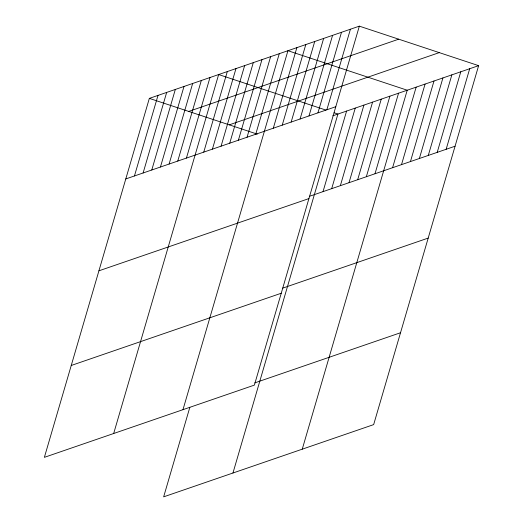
<?xml version="1.0" encoding="UTF-8"?>
<svg xmlns="http://www.w3.org/2000/svg" width="523" height="523" viewBox="0 0 523 523"><rect width="100%" height="100%" fill="white"/><g stroke="black" fill="none" stroke-linecap="round" stroke-linejoin="round"><path stroke-width="0.78" d="M359.347 26.15L149.343 98.383L44.377 457.344L254.381 385.111L359.347 26.15L478.623 65.656L373.657 424.617L163.653 496.85L189.849 407.273M134.45 175.963L158.005 95.408M143.112 172.989L166.667 92.427M151.775 170.008L175.329 89.446M160.437 167.027L183.991 86.465M169.099 164.045L192.654 83.484M177.761 161.071L201.316 80.509M186.423 158.09L209.978 77.528M113.674 433.508L218.647 74.547L325.809 110.039M203.748 152.128L227.309 71.566M212.41 149.147L235.971 68.585M221.072 146.172L244.633 65.61M229.734 143.191L253.295 62.629M238.396 140.21L261.958 59.648M247.059 137.229L270.62 56.667M255.727 134.248L279.282 53.692M182.978 409.672L287.944 50.711L407.221 90.218L302.255 449.172M273.313 128.2L296.868 47.639M282.237 125.134L305.798 44.573M291.161 122.062L314.722 41.5M300.084 118.989L323.645 38.427M309.015 115.923L332.569 35.361M317.938 112.85L341.493 32.289M326.862 109.784L350.423 29.223M232.957 473.014L337.923 114.053L334.138 112.798M323.024 191.634L346.586 111.072M331.693 188.653L355.248 108.091M340.355 185.672L363.91 105.11M349.018 182.697L372.572 102.135M357.68 179.716L381.234 99.154M366.342 176.735L389.897 96.173M375.004 173.754L398.559 93.192M392.59 167.706L416.151 87.145M401.514 164.634L425.075 84.072M410.444 161.568L433.998 81.006M419.368 158.495L442.922 77.934M428.291 155.429L451.852 74.867M437.215 152.356L460.776 71.795M446.145 149.284L469.7 68.722M188.705 111.419L398.709 39.186M229.257 124.853L439.261 52.62M125.782 178.944L335.786 106.712M332.87 115.792L478.623 65.656M309.309 196.354L455.069 146.218M98.919 270.816L308.923 198.583M282.446 288.225L428.2 238.089M71.239 365.472L281.243 293.24M254.766 382.882L400.52 332.746M149.343 98.383L257.27 134.13"/></g></svg>
